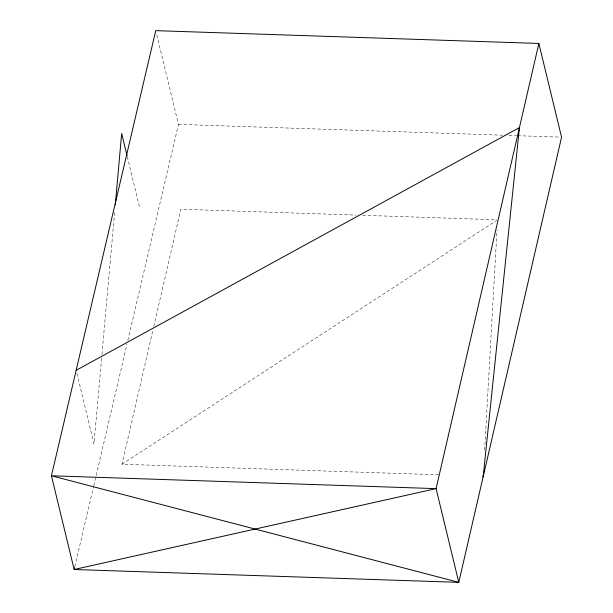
<?xml version="1.0" encoding="UTF-8"?>
<svg xmlns="http://www.w3.org/2000/svg" width="613" height="613" viewBox="0 0 613 613"><rect width="100%" height="100%" fill="white"/><g stroke="black" fill="none" stroke-linecap="round" stroke-linejoin="round"><path stroke-width="0.46" stroke-dasharray="3.06 2.3" d="M484.638 450.134L496.997 230.312M101.612 358.191L93.965 443.889L76.594 372.168M101.957 354.383L114.616 212.504M438.716 474.807L121.964 464.225L152.905 330.208M153.763 326.484L180.835 209.217L355.961 215.071M74.801 566.703L93.567 486.615M93.781 485.688L95.965 476.37M96.187 475.443L126.952 344.138M127.826 340.414L178.452 124.37L156.415 33.431M121.964 464.225L496.783 220.32M178.452 124.37L502.331 135.189M509.02 135.419L516.659 135.672M517.617 135.703L559.654 137.105M362.658 215.293L496.63 219.768M127.297 156.713L139.687 207.838"/><path stroke-width="0.92" d="M483.243 474.983L483.136 476.891L519.433 127.573L76.142 370.329M115.29 204.888L121.665 133.473L127.067 155.786M538.858 43.454L436.081 488.63L458.785 582.35L74.142 569.5L51.438 475.78L155.74 30.65L538.858 43.454L561.562 137.174L458.785 582.35L51.438 475.78L436.081 488.63L74.142 569.5L74.579 567.63"/></g></svg>
